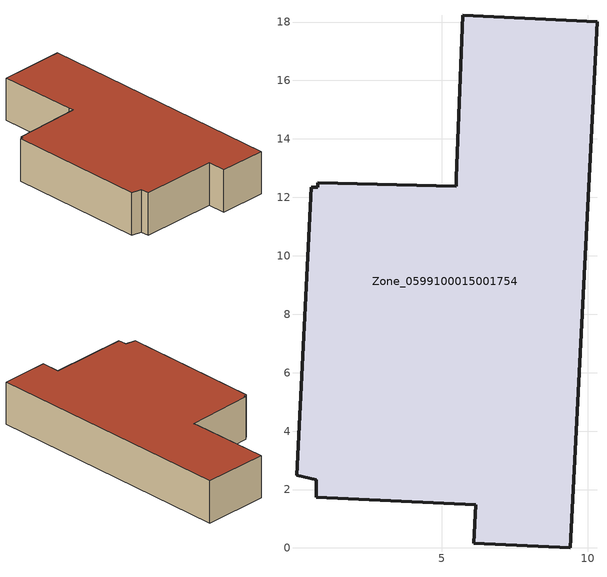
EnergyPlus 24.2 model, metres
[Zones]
Zone_0599100015001754
 floor ground (C_G): 0.72,2.33 0.04,2.5 0.54,12.34 0.76,12.35 0.76,12.51 5.51,12.37 5.51,12.68 5.73,18.24 10.32,18.01 9.41,0 6.1,0.16 6.17,1.47 0.72,1.74 z0.89
 wall outside (C_F): 10.32,18.01 5.73,18.24 5.51,12.68 5.51,12.37 0.76,12.51 0.76,12.35 0.54,12.34 0.04,2.5 0.72,2.33 0.72,1.74 6.17,1.47 6.1,0.16 9.41,0 10.32,18.01 z0.89:3.93
 roof outside (C_R): 0.04,2.5 0.72,2.33 0.72,1.74 6.17,1.47 6.1,0.16 9.41,0 10.32,18.01 5.73,18.24 5.51,12.68 5.51,12.37 0.76,12.51 0.76,12.35 0.54,12.34 z3.93
[BUILDING]
Pand.0599100015001754: North Axis=0; Terrain=City; Loads Convergence Tolerance Value=0.04; Temperature Convergence Tolerance Value=0.4; Solar Distribution=FullExterior; Maximum Number of Warmup Days=25; Minimum Number of Warmup Days=1
[Site:Location]
Rotterdam.The.Hague.AP_ZH_NLD Design_Conditions: Latitude=51.96; Longitude=4.45; Time Zone=1; Elevation=-4.5
[SITE:GROUNDTEMPERATURE:BUILDINGSURFACE]
18, 18, 18, 18, 18, 18, 18, 18, 18, 18, 18, 18
[MATERIAL] Thermal Absorptance=0.9; Solar Absorptance=0.7; Visible Absorptance=0.7
Name | Roughness | Thickness | Conductivity | Density | Specific Heat
G.D.1965 | MediumSmooth | 0.15 | 1 | 540 | 1210
F.D.1965 | Rough | 0.3 | 0.857143 | 1920 | 840
R.D.1965 | MediumRough | 0.2 | 0.08 | 1500 | 1000
[CONSTRUCTION]
C_G: G.D.1965
C_F: F.D.1965
C_R: R.D.1965
[ZONE]
Zone_0599100015001754: Type=1; Multiplier=1; Ceiling Height=Autocalculate; Volume=Autocalculate; Floor Area=autocalculate; Part of Total Floor Area=Yes
[ZONEINFILTRATION:DESIGNFLOWRATE]
Infil_Zone_0599100015001754: Zone or ZoneList or Space or SpaceList=Zone_0599100015001754; Schedule=AlwaysOn; Design Flow Rate Calculation Method=Flow/Area; Flow Rate per Floor Area=0.0042; Constant Term Coefficient=1; Temperature Term Coefficient=0; Velocity Term Coefficient=0; Velocity Squared Term Coefficient=0
[HVACTEMPLATE:ZONE:IDEALLOADSAIRSYSTEM]
Zone_0599100015001754: Maximum Heating Supply Air Temperature=50; Minimum Cooling Supply Air Temperature=13; Maximum Heating Supply Air Humidity Ratio=0.0156; Minimum Cooling Supply Air Humidity Ratio=0.0077; Heating Limit=NoLimit; Cooling Limit=NoLimit; Dehumidification Control Type=ConstantSensibleHeatRatio; Cooling Sensible Heat Ratio=0.7; Dehumidification Setpoint=60; Humidification Control Type=None; Humidification Setpoint=30; Outdoor Air Method=None; Outdoor Air Flow Rate per Person=0.00944; Outdoor Air Flow Rate per Zone Floor Area=0; Outdoor Air Flow Rate per Zone=0; Demand Controlled Ventilation Type=None; Outdoor Air Economizer Type=NoEconomizer; Heat Recovery Type=None; Sensible Heat Recovery Effectiveness=0.7; Latent Heat Recovery Effectiveness=0.65
[ZONECONTROL:THERMOSTAT]
ThermostatControl_Zone_0599100015001754: Zone or ZoneList=Zone_0599100015001754; Control Type Schedule=DualSetpointControlType; Control 1=Thermostat_Zone_0599100015001754; Temperature Difference Between Cutout And Setpoint=0
[THERMOSTATSETPOINT:DUALSETPOINT]
Thermostat_Zone_0599100015001754: Heating Setpoint Temperature Schedule=HeatingSetpoint_Zone_0599100015001754; Cooling Setpoint Temperature Schedule=CoolingSetpoint_Zone_0599100015001754
[SCHEDULE:COMPACT]
HeatingSetpoint_Zone_0599100015001754: Through: 12/31, For: AllDays, Until: 24:00, 21
CoolingSetpoint_Zone_0599100015001754: Through: 12/31, For: AllDays, Until: 24:00, 24
DualSetpointControlType: Through: 12/31, For: AllDays, Until: 24:00, 4
AlwaysOn: Through: 12/31, For: AllDays, Until: 24:00, 1
